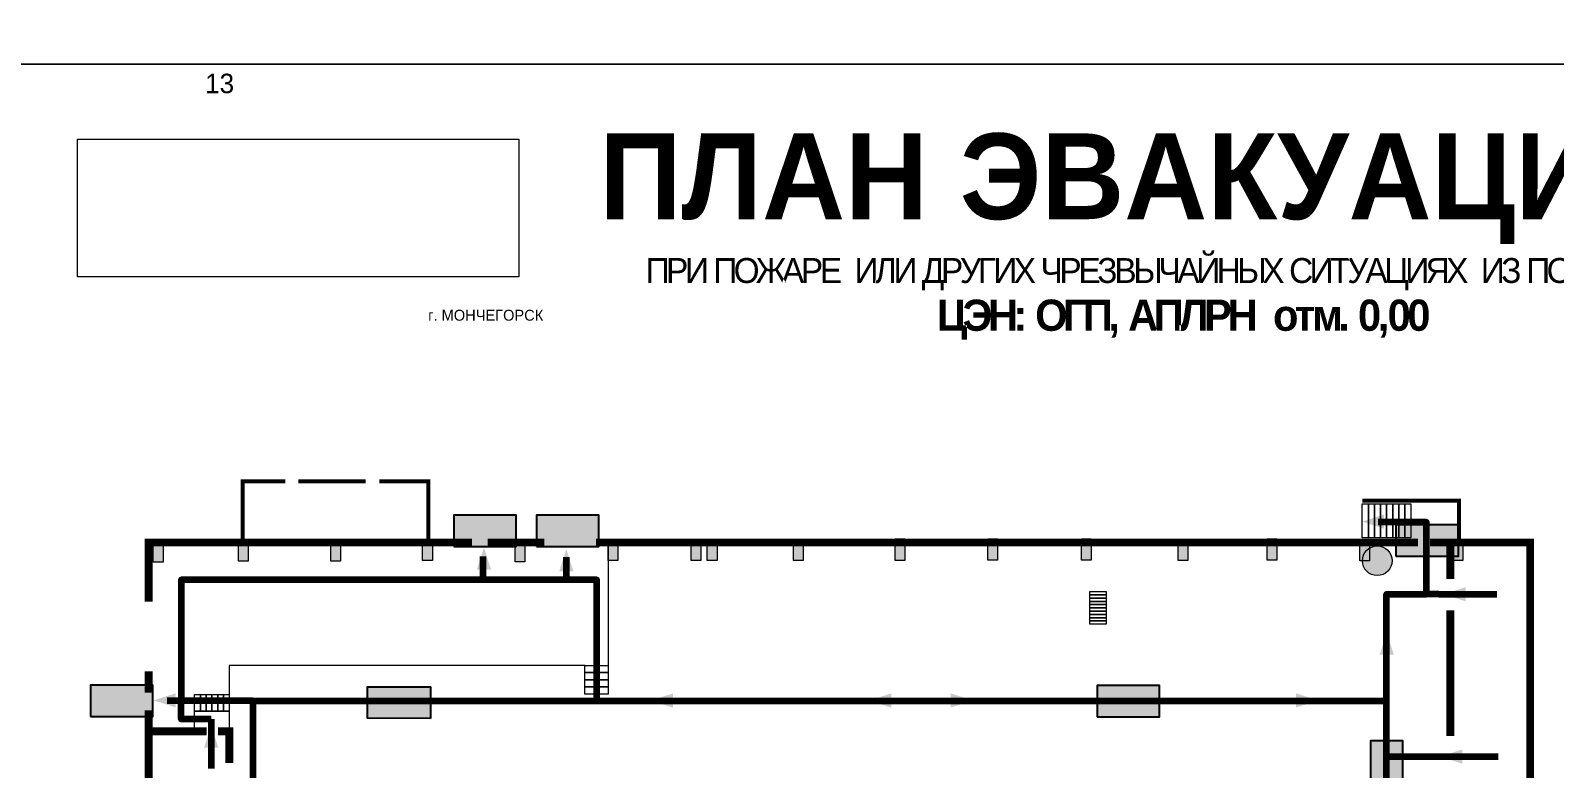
# Model space of a CAD drawing. Header units: millimetres. Extents: x 13810 to 67229, y 12374 to 21950.
# Drawn here: x 43594.5 to 43985.2, y 14368.4 to 14557.8 of the extents above; entities that cross this region are included whole.
import ezdxf

# ---------------------------------------------------------------- set-up
doc = ezdxf.new("R2010")
doc.units = ezdxf.units.MM
doc.layers.add('План_Штампы', color=7, linetype='Continuous')
doc.styles.add('обычный', font='arial.ttf')
picture_1 = doc.add_image_def('image1.jpg', size_in_pixel=(337, 105))

# ---------------------------------------------------------------- blocks, each defined once
blk = doc.blocks.new('A$C32E8229D')
at = {"true_color": 0xffffff}
blk.add_hatch(color=7, dxfattribs=at).paths.add_polyline_path([(0, 0), (0, -8), (16, -8), (16, 0)])
h = blk.add_hatch(color=126)
h.paths.add_polyline_path([(0.2, -0.2), (15.8, -0.2), (15.8, -7.8), (0.2, -7.8)])
h.paths.add_polyline_path([(13.49, -2.05), (12.08, -2.05), (11.37, -2.63, 0.162397), (11.29, -2.84), (11.29, -3.63), (10.35, -3.63), (10.35, -4.05), (11.68, -4.05), (11.68, -3.48), (12.26, -4.28), (11.29, -5.1), (11.29, -6.78), (11.85, -6.78), (11.85, -5.44), (12.8, -4.64), (12.8, -5.94), (14.46, -5.94), (14.46, -5.39), (13.45, -5.39), (13.45, -3.97), (12.46, -2.59), (13.15, -2.59), (13.69, -3.34), (14.18, -3)], flags=16)
h.paths.add_polyline_path([(10.74, -1.82, 1), (11.8, -1.82, 1)], flags=16)
h.paths.add_polyline_path([(9.39, -3.59), (5.99, -3.59), (6.56, -3.03), (5.91, -3.03), (5.1, -3.83), (5.91, -4.64), (6.56, -4.64), (5.99, -4.09), (9.39, -4.09)], flags=16)
h.paths.add_polyline_path([(4.29, -1.08), (1.72, -1.08), (1.72, -6.6), (4.29, -6.6)], flags=16)
at = {"color": 126}
blk.add_lwpolyline([(16, -8), (0, -8), (0, 0), (16, 0)], close=True, dxfattribs=at)
blk = doc.blocks.new('A$C7B8C2D5B')
at = {"lineweight": 0}
h = blk.add_hatch(color=5, dxfattribs=at)
h.dxf.hatch_style = 1
h.paths.add_polyline_path([(1.4, -3.02, 1), (-2.11, -3.02, 1)])
at = {"color": 5, "lineweight": 0}
blk.add_circle((-0.36, -3.02), 1.75, dxfattribs=at)
blk = doc.blocks.new('A$C7B4425F7')
at = {"true_color": 0xffffff}
blk.add_hatch(color=7, dxfattribs=at).paths.add_polyline_path([(0, 0), (-16, 0), (-16, -8), (0, -8)])
h = blk.add_hatch(color=126)
h.paths.add_polyline_path([(-0.2, -0.2), (-15.8, -0.2), (-15.8, -7.8), (-0.2, -7.8)])
h.paths.add_polyline_path([(-11.76, -2.03), (-11.76, -3.66), (-11.17, -3.66, -0.568275), (-11.17, -6.18), (-12.58, -6.18), (-12.58, -2.03)], flags=16)
h.paths.add_polyline_path([(-13.33, -4.12, -0.495768), (-13.59, -6.18), (-15.03, -6.18), (-15.03, -2.03), (-13.59, -2.03, -0.487973)], flags=16)
h.paths.add_polyline_path([(-10.25, -2.03), (-9.48, -2.03), (-9.48, -6.18), (-10.25, -6.18)], flags=16)
h.paths.add_polyline_path([(-13.84, -3.69), (-14.24, -3.69), (-14.24, -3.03), (-13.9, -3.03, -0.692621)], flags=0)
h.paths.add_polyline_path([(-9.15, -2.03), (-8.4, -2.03), (-8.04, -3.07), (-7.68, -2.03), (-6.93, -2.03), (-7.64, -4.1), (-6.93, -6.18), (-7.68, -6.18), (-8.04, -5.14), (-8.4, -6.18), (-9.15, -6.18), (-8.44, -4.1)], flags=16)
h.paths.add_polyline_path([(-11.76, -4.46), (-11.42, -4.46, -0.692621), (-11.36, -5.12), (-11.76, -5.12)], flags=0)
h.paths.add_polyline_path([(-13.9, -5.2), (-14.24, -5.2), (-14.24, -4.55), (-13.84, -4.55, -0.708038)], flags=0)
edge = h.paths.add_edge_path(flags=16)
edge.add_ellipse((-5.51, -4.08), major_axis=(0, 2.05), ratio=0.586184, start_angle=0, end_angle=360)
edge = h.paths.add_edge_path(flags=0)
edge.add_ellipse((-5.51, -4.08), major_axis=(0, 1.14), ratio=0.454828, start_angle=0, end_angle=360)
h.paths.add_polyline_path([(-4.13, -4.96, 0.377264), (-3.48, -4.52, 0.0555), (-3.16, -2.03), (-1.66, -2.03), (-1.66, -4.96), (-0.96, -4.96), (-0.96, -7.01), (-1.75, -7.01), (-1.75, -6.18), (-3.3, -6.18), (-3.3, -7.02), (-4.13, -7.02)], flags=16)
h.paths.add_polyline_path([(-2.73, -2.91), (-2.28, -2.91), (-2.28, -4.96), (-3.05, -4.96, 0.079136)], flags=0)
at = {"color": 126}
blk.add_lwpolyline([(-16, -8), (0, -8), (0, 0), (-16, 0)], close=True, dxfattribs=at)

msp = doc.modelspace()

# ---------------------------------------------------------------- hatches: boundary and pattern name
at = {"lineweight": 0}
h = msp.add_hatch(color=256, dxfattribs=at)
h.dxf.hatch_style = 1
h.paths.add_polyline_path([(43625.99, 14421.33), (43628.48, 14421.33), (43628.48, 14426.83), (43625.99, 14426.83)])
h = msp.add_hatch(color=256, dxfattribs=at)
h.dxf.hatch_style = 1
h.paths.add_polyline_path([(43647.84, 14421.58), (43650.33, 14421.58), (43650.33, 14427.08), (43647.84, 14427.08)])
h = msp.add_hatch(color=256, dxfattribs=at)
h.dxf.hatch_style = 1
h.paths.add_polyline_path([(43671.48, 14421.63), (43673.97, 14421.63), (43673.97, 14427.13), (43671.48, 14427.13)])
h = msp.add_hatch(color=256, dxfattribs=at)
h.dxf.hatch_style = 1
h.paths.add_polyline_path([(43695.04, 14421.77), (43697.53, 14421.77), (43697.53, 14427.27), (43695.04, 14427.27)])
h = msp.add_hatch(color=256, dxfattribs=at)
h.dxf.hatch_style = 1
h.paths.add_polyline_path([(43718.72, 14421.47), (43721.21, 14421.47), (43721.21, 14426.97), (43718.72, 14426.97)])
h = msp.add_hatch(color=256, dxfattribs=at)
h.dxf.hatch_style = 1
h.paths.add_polyline_path([(43742.62, 14421.79), (43745.11, 14421.79), (43745.11, 14427.29), (43742.62, 14427.29)])
h = msp.add_hatch(color=256, dxfattribs=at)
h.dxf.hatch_style = 1
h.paths.add_polyline_path([(43763.91, 14421.75), (43766.4, 14421.75), (43766.4, 14427.25), (43763.91, 14427.25)])
h = msp.add_hatch(color=256, dxfattribs=at)
h.dxf.hatch_style = 1
h.paths.add_polyline_path([(43768.02, 14421.77), (43770.51, 14421.77), (43770.51, 14427.27), (43768.02, 14427.27)])
h = msp.add_hatch(color=256, dxfattribs=at)
h.dxf.hatch_style = 1
h.paths.add_polyline_path([(43790.11, 14421.8), (43792.6, 14421.8), (43792.6, 14427.3), (43790.11, 14427.3)])
h = msp.add_hatch(color=256, dxfattribs=at)
h.dxf.hatch_style = 1
h.paths.add_polyline_path([(43816.18, 14421.82), (43818.67, 14421.82), (43818.67, 14427.32), (43816.18, 14427.32)])
h = msp.add_hatch(color=256, dxfattribs=at)
h.dxf.hatch_style = 1
h.paths.add_polyline_path([(43839.92, 14421.84), (43842.41, 14421.84), (43842.41, 14427.34), (43839.92, 14427.34)])
h = msp.add_hatch(color=256, dxfattribs=at)
h.dxf.hatch_style = 1
h.paths.add_polyline_path([(43863.92, 14421.86), (43866.41, 14421.86), (43866.41, 14427.36), (43863.92, 14427.36)])
h = msp.add_hatch(color=256, dxfattribs=at)
h.dxf.hatch_style = 1
h.paths.add_polyline_path([(43888.76, 14421.78), (43891.25, 14421.78), (43891.25, 14427.27), (43888.76, 14427.27)])
h = msp.add_hatch(color=256, dxfattribs=at)
h.dxf.hatch_style = 1
h.paths.add_polyline_path([(43911.57, 14421.89), (43914.06, 14421.89), (43914.06, 14427.39), (43911.57, 14427.39)])
h = msp.add_hatch(color=256, dxfattribs=at)
h.dxf.hatch_style = 1
h.paths.add_polyline_path([(43935.3, 14421.71), (43937.79, 14421.71), (43937.79, 14427.21), (43935.3, 14427.21)])
h = msp.add_hatch(color=256, dxfattribs=at)
h.dxf.hatch_style = 1
h.paths.add_polyline_path([(43959.25, 14421.76), (43961.74, 14421.76), (43961.74, 14427.26), (43959.25, 14427.26)])

# ---------------------------------------------------------------- linework, layer by layer
at = {"color": 126, "lineweight": 0, "true_color": 0x008754}
for points in [[(43578.76, 14944.12), (44178.76, 14944.12), (44178.76, 14549.12), (43578.76, 14549.12)], [(43578.76, 14944.12), (44178.76, 14944.12), (44178.76, 14549.12), (43578.76, 14549.12)], [(43578.76, 14944.12), (44178.76, 14944.12), (44178.76, 14549.12), (43578.76, 14549.12)], [(43578.76, 14944.12), (44178.76, 14944.12), (44178.76, 14549.12), (43578.76, 14549.12)], [(43578.76, 14549.12), (44178.76, 14549.12), (44178.76, 14154.12), (43578.76, 14154.12)], [(43578.76, 14549.12), (44178.76, 14549.12), (44178.76, 14154.12), (43578.76, 14154.12)], [(43578.76, 14549.12), (44178.76, 14549.12), (44178.76, 14154.12), (43578.76, 14154.12)], [(43578.76, 14549.12), (44178.76, 14549.12), (44178.76, 14154.12), (43578.76, 14154.12)]]:
    msp.add_lwpolyline(points, close=True, dxfattribs=at)
at = {"lineweight": 0}
for points, const_width in [([(43659.81, 14442.09), (43648.88, 14442.09), (43648.88, 14426.28)], 1), ([(43680.42, 14442.09), (43663.16, 14442.09)], 1), ([(43696.52, 14426.33), (43696.52, 14442.09), (43683.94, 14442.09)], 1), ([(43960.75, 14427.08), (43960.75, 14437.13), (43935.99, 14437.13)], 1), ([(43707.72, 14426.39), (43624.81, 14426.39), (43624.81, 14411.22)], 2), ([(43726.26, 14426.39), (43711.69, 14426.39)], 2), ([(43950.26, 14426.39), (43739.51, 14426.39)], 2), ([(43955.39, 14234.8), (43978.96, 14234.8), (43978.96, 14426.39), (43953.33, 14426.39)], 2), ([(43955.43, 14426.39), (43953.33, 14426.39)], 2), ([(43958.5, 14417.03), (43958.5, 14426.39)], 2), ([(43958.5, 14376.74), (43958.5, 14409.03)], 2), ([(43624.81, 14393.39), (43624.81, 14387.87)], 2), ([(43624.81, 14383.34), (43624.81, 14301.26)], 2), ([(43624.81, 14377.95), (43639.66, 14377.95)], 2), ([(43645.48, 14369.88), (43645.48, 14377.95), (43642.61, 14377.95)], 2)]:
    msp.add_lwpolyline(points, dxfattribs=dict(at, const_width=const_width))
for points in [[(43937.5, 14427.6), (43935.94, 14427.6), (43935.94, 14436.36), (43937.5, 14436.36)], [(43939.06, 14427.6), (43937.5, 14427.6), (43937.5, 14436.36), (43939.06, 14436.36)], [(43940.62, 14427.6), (43939.06, 14427.6), (43939.06, 14436.36), (43940.62, 14436.36)], [(43942.18, 14427.6), (43940.62, 14427.6), (43940.62, 14436.36), (43942.18, 14436.36)], [(43943.74, 14427.6), (43942.18, 14427.6), (43942.18, 14436.36), (43943.74, 14436.36)], [(43945.3, 14427.6), (43943.74, 14427.6), (43943.74, 14436.36), (43945.3, 14436.36)], [(43946.85, 14427.6), (43945.3, 14427.6), (43945.3, 14436.36), (43946.85, 14436.36)], [(43948.41, 14427.6), (43946.85, 14427.6), (43946.85, 14436.36), (43948.41, 14436.36)], [(43628.48, 14421.33), (43625.99, 14421.33), (43625.99, 14426.83), (43628.48, 14426.83)], [(43650.33, 14421.58), (43647.84, 14421.58), (43647.84, 14427.08), (43650.33, 14427.08)], [(43673.97, 14421.63), (43671.48, 14421.63), (43671.48, 14427.13), (43673.97, 14427.13)], [(43697.53, 14421.77), (43695.04, 14421.77), (43695.04, 14427.27), (43697.53, 14427.27)], [(43721.21, 14421.47), (43718.72, 14421.47), (43718.72, 14426.97), (43721.21, 14426.97)], [(43745.11, 14421.79), (43742.62, 14421.79), (43742.62, 14427.29), (43745.11, 14427.29)], [(43766.4, 14421.75), (43763.91, 14421.75), (43763.91, 14427.25), (43766.4, 14427.25)], [(43770.51, 14421.77), (43768.02, 14421.77), (43768.02, 14427.27), (43770.51, 14427.27)], [(43792.6, 14421.8), (43790.11, 14421.8), (43790.11, 14427.3), (43792.6, 14427.3)], [(43818.67, 14421.82), (43816.18, 14421.82), (43816.18, 14427.32), (43818.67, 14427.32)], [(43842.41, 14421.84), (43839.92, 14421.84), (43839.92, 14427.34), (43842.41, 14427.34)], [(43866.41, 14421.86), (43863.92, 14421.86), (43863.92, 14427.36), (43866.41, 14427.36)], [(43891.25, 14421.78), (43888.76, 14421.78), (43888.76, 14427.27), (43891.25, 14427.27)], [(43914.06, 14421.89), (43911.57, 14421.89), (43911.57, 14427.39), (43914.06, 14427.39)], [(43937.79, 14421.71), (43935.3, 14421.71), (43935.3, 14427.21), (43937.79, 14427.21)], [(43961.74, 14421.76), (43959.25, 14421.76), (43959.25, 14427.26), (43961.74, 14427.26)], [(43866.08, 14413.82), (43870.26, 14413.82), (43870.26, 14412.98), (43866.08, 14412.98)], [(43866.08, 14412.98), (43870.26, 14412.98), (43870.26, 14412.14), (43866.08, 14412.14)], [(43866.08, 14412.14), (43870.26, 14412.14), (43870.26, 14411.3), (43866.08, 14411.3)], [(43866.08, 14411.3), (43870.26, 14411.3), (43870.26, 14410.46), (43866.08, 14410.46)], [(43866.08, 14410.46), (43870.26, 14410.46), (43870.26, 14409.62), (43866.08, 14409.62)], [(43866.08, 14409.62), (43870.26, 14409.62), (43870.26, 14408.78), (43866.08, 14408.78)], [(43866.08, 14408.78), (43870.26, 14408.78), (43870.26, 14407.94), (43866.08, 14407.94)], [(43866.08, 14407.94), (43870.26, 14407.94), (43870.26, 14407.11), (43866.08, 14407.11)], [(43866.08, 14407.11), (43870.26, 14407.11), (43870.26, 14406.27), (43866.08, 14406.27)], [(43866.08, 14406.27), (43870.26, 14406.27), (43870.26, 14405.43), (43866.08, 14405.43)], [(43736.59, 14394.88), (43742.62, 14394.88), (43742.62, 14393.05), (43736.59, 14393.05)], [(43736.59, 14393.05), (43742.62, 14393.05), (43742.62, 14391.21), (43736.59, 14391.21)], [(43736.59, 14391.21), (43742.62, 14391.21), (43742.62, 14389.38), (43736.59, 14389.38)], [(43638.06, 14383.1), (43636.58, 14383.1), (43636.58, 14387.44), (43638.06, 14387.44)], [(43639.54, 14383.1), (43638.06, 14383.1), (43638.06, 14387.44), (43639.54, 14387.44)], [(43641.03, 14383.1), (43639.54, 14383.1), (43639.54, 14387.44), (43641.03, 14387.44)], [(43642.51, 14383.1), (43641.03, 14383.1), (43641.03, 14387.44), (43642.51, 14387.44)], [(43643.99, 14383.1), (43642.51, 14383.1), (43642.51, 14387.44), (43643.99, 14387.44)], [(43645.47, 14383.1), (43643.99, 14383.1), (43643.99, 14387.44), (43645.47, 14387.44)], [(43736.59, 14389.38), (43742.62, 14389.38), (43742.62, 14387.54), (43736.59, 14387.54)]]:
    msp.add_lwpolyline(points, close=True, dxfattribs=at)
at = {"color": 126, "lineweight": 100, "true_color": 0x008754}
for points in [[(43955.53, 14413.13), (43952.38, 14413.13), (43952.38, 14431.66), (43939.98, 14431.66)], [(43651.56, 14385.83), (43739.68, 14385.83), (43739.68, 14416.83), (43710.57, 14416.83), (43710.57, 14422.78)], [(43731.89, 14416.83), (43731.89, 14422.66)], [(43710.57, 14416.83), (43633.17, 14416.83), (43633.17, 14385.83)], [(43942.19, 14248.59), (43942.19, 14413.13), (43952.38, 14413.13)], [(43955.53, 14413.13), (43955.53, 14413.13), (43970.47, 14413.13)], [(43655.41, 14350.05), (43668.61, 14350.05), (43668.61, 14362.58), (43681.7, 14362.58), (43651.56, 14362.58), (43651.56, 14385.83), (43629.5, 14385.83)], [(43640.81, 14381.12), (43633.17, 14381.12), (43633.17, 14385.83)], [(43739.68, 14385.83), (43942.19, 14385.83)], [(43640.81, 14381.12), (43640.81, 14368.45)], [(43942.19, 14371.51), (43942.19, 14371.51), (43970.75, 14371.51)]]:
    msp.add_lwpolyline(points, dxfattribs=at)
at = {"lineweight": 20}
for points in [[(43742.62, 14427.29), (43742.62, 14387.54)], [(43736.59, 14387.54), (43736.59, 14394.88), (43645.47, 14394.88), (43645.47, 14378.44)], [(43636.59, 14377.75), (43636.59, 14383.1), (43645.47, 14383.1)]]:
    msp.add_lwpolyline(points, dxfattribs=at)
at = {"layer": 'План_Штампы', "color": 126, "true_color": 0x008754}
for points in [[(43941.55, 14433.61), (43941.55, 14429.95), (43935.92, 14431.76)], [(43712.6, 14419.45), (43708.94, 14419.46), (43710.75, 14425.08)], [(43733.71, 14419.03), (43730.05, 14419.04), (43731.86, 14424.66)], [(43962.46, 14414.97), (43962.46, 14411.31), (43956.84, 14413.11)], [(43944.05, 14397.63), (43940.39, 14397.63), (43942.2, 14403.25)], [(43631.71, 14387.75), (43631.7, 14384.09), (43626.08, 14385.9)], [(43759.23, 14387.71), (43759.22, 14384.04), (43753.6, 14385.85)], [(43815.18, 14387.71), (43815.17, 14384.04), (43809.55, 14385.85)], [(43830.42, 14384.04), (43830.42, 14387.71), (43836.04, 14385.9)], [(43918.94, 14384.04), (43918.95, 14387.71), (43924.57, 14385.9)], [(43642.67, 14373.74), (43639, 14373.75), (43640.81, 14379.37)], [(43961.57, 14373.32), (43961.56, 14369.66), (43955.94, 14371.47)]]:
    msp.add_solid(points, dxfattribs=at)

# ---------------------------------------------------------------- block references
at = {"xscale": 2.177419353276491, "yscale": 2.177419353276491, "zscale": 2.177419353276491, "rotation": 180}
msp.add_blockref('A$C7B8C2D5B', (43938.99, 14415.15), dxfattribs=at)
at = {"xscale": -1}
msp.add_blockref('A$C32E8229D', (43883.93, 14389.68), dxfattribs=at)
at = {"layer": 'План_Штампы', "color": 126, "lineweight": 100, "true_color": 0x008754}
for p in [(43719.05, 14433.42), (43740.24, 14433.42), (43960.58, 14430.92), (43625.9, 14389.78)]:
    msp.add_blockref('A$C7B4425F7', p, dxfattribs=at)
at = {"layer": 'План_Штампы', "color": 126, "true_color": 0x008754, "xscale": 1.012510887696, "yscale": 1.012510887696, "zscale": 1.012510887696}
for p, rotation in [((43680.89, 14389.4), 359.9978653237145), ((43946.22, 14375.63), 269.9978653237145)]:
    msp.add_blockref('A$C32E8229D', p, dxfattribs=dict(at, rotation=rotation))

# ---------------------------------------------------------------- texts
at = {"lineweight": 0, "style": 'обычный'}
for s, insert, char_height, width, attachment_point in [('{\\fProxima Nova Rg|b0|i0|c204|p2;13\\H1.1967x; }', (43642.99, 14544.14), 5, 126.6484, 5), ('{\\fProxima Nova Rg|b1|i0|c204|p2;ПЛАН ЭВАКУАЦИИ}', (43740.3, 14531.35), 22, 493.8901, 1), ('\\pi-8.4,l8.4,t8.4;{\\fProxima Nova Rg|b0|i0|c204|p2;г. МОНЧЕГОРСК\\H1.1997x; }', (43711.21, 14484.69), 2.8, 126.6484, 5)]:
    msp.add_mtext(s, dxfattribs=dict(at, insert=insert, char_height=char_height, width=width, attachment_point=attachment_point))
at = {"color": 0, "lineweight": 0, "insert": (43889.69, 14499.56), "char_height": 8, "width": 449.2158, "attachment_point": 5, "style": 'обычный'}
msp.add_mtext('{\\fArial Black|b1|i0|c204|p34;\\H2x;\\T0.85;  \\fArial Narrow|b0|i0|c204|p34;\\H0.8x;\\W0.9;\\P\\fProxima Nova Rg|b0|i0|c204|p2;\\H0.5x;\\W1;\\C256;ПРИ ПОЖАРЕ  ИЛИ ДРУГИХ ЧРЕЗВЫЧАЙНЫХ СИТУАЦИЯХ  ИЗ ПОМЕЩЕНИЙ \\fProxima Nova Rg|b1|i0|c204|p2;\\H1.25x;\\PЦЭН: ОГП, АПЛРН  отм. 0,00}', dxfattribs=at)

# ---------------------------------------------------------------- pictures from other files: only their frames are drawn
at = {"color": 7, "lineweight": 0, "true_color": 0xf5f5ff}
image = msp.add_image(picture_1, insert=(43606.56, 14494.6), size_in_units=(113.11, 35.24), dxfattribs=at)
image.dxf.flags = 7

doc.saveas('drawing.dxf')
